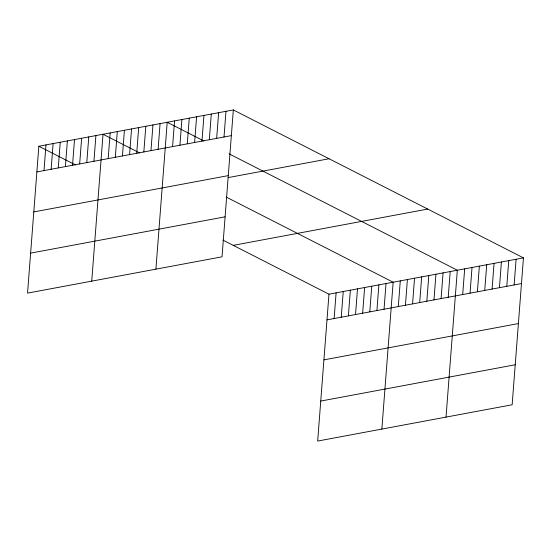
<?xml version="1.0" encoding="UTF-8"?>
<svg xmlns="http://www.w3.org/2000/svg" width="551" height="551" viewBox="0 0 551 551"><rect width="100%" height="100%" fill="white"/><g stroke="black" fill="none" stroke-linecap="round" stroke-linejoin="round"><path stroke-width="0.83" d="M38.852 146.235L27.55 293.118L222.032 256.814L233.328 109.938L38.852 146.235L75.459 164.901M44.004 170.596L45.981 144.906M51.14 169.26L53.116 143.577M58.268 167.931L60.245 142.241M65.397 166.602L67.374 140.911M72.532 165.272L74.509 139.582M79.661 163.936L81.638 138.253M86.789 162.607L88.766 136.917M93.925 161.278L95.902 135.587M91.728 281.134L103.03 134.258L139.637 152.923M108.182 158.612L110.159 132.929M115.317 157.283L117.294 131.593M122.446 155.954L124.423 130.263M129.575 154.624L131.551 128.934M136.71 153.288L138.687 127.605M143.839 151.959L145.815 126.269M150.967 150.63L152.944 124.939M158.103 149.3L160.079 123.61M155.905 269.157L167.208 122.281L203.815 140.946M172.58 146.594L174.557 120.91M179.922 145.223L181.899 119.539M187.271 143.852L189.248 118.162M194.62 142.482L196.597 116.791M201.969 141.111L203.946 115.421M209.311 139.74L211.288 114.05M216.66 138.37L218.637 112.679M224.009 136.999L225.986 111.309M222.955 240.119L328.968 294.186L317.672 441.062L512.148 404.765L523.45 257.882L233.328 109.938M334.126 318.54L336.103 292.85M341.255 317.211L343.232 291.52M348.384 315.881L350.36 290.191M355.519 314.545L357.496 288.862M362.648 313.216L364.624 287.526M369.783 311.887L371.753 286.196M376.912 310.557L378.888 284.867M384.04 309.221L386.017 283.538M381.85 429.084L393.152 282.202L226.172 197.051M398.304 306.563L400.281 280.872M405.433 305.233L407.409 279.543M412.568 303.897L414.545 278.214M419.697 302.568L421.673 276.884M426.825 301.239L428.802 275.548M433.961 299.909L435.937 274.219M441.089 298.573L443.066 272.89M448.218 297.244L450.195 271.56M446.028 417.107L457.33 270.224L229.154 153.867M462.695 294.544L464.672 268.854M470.044 293.173L472.021 267.483M477.393 291.803L479.37 266.112M484.735 290.432L486.712 264.742M492.084 289.061L494.061 263.371M499.433 287.684L501.41 262M506.782 286.313L508.759 260.63M514.124 284.943L516.101 259.259M36.876 171.926L231.351 135.629M33.797 211.915L228.279 175.617M228.086 177.608L329.071 158.757M30.629 253.123L225.104 216.825M233.231 245.36L427.714 209.063M328.968 294.186L523.45 257.882M326.991 319.869L521.473 283.572M323.919 359.865L518.395 323.568M320.744 401.066L515.226 364.769"/></g></svg>
